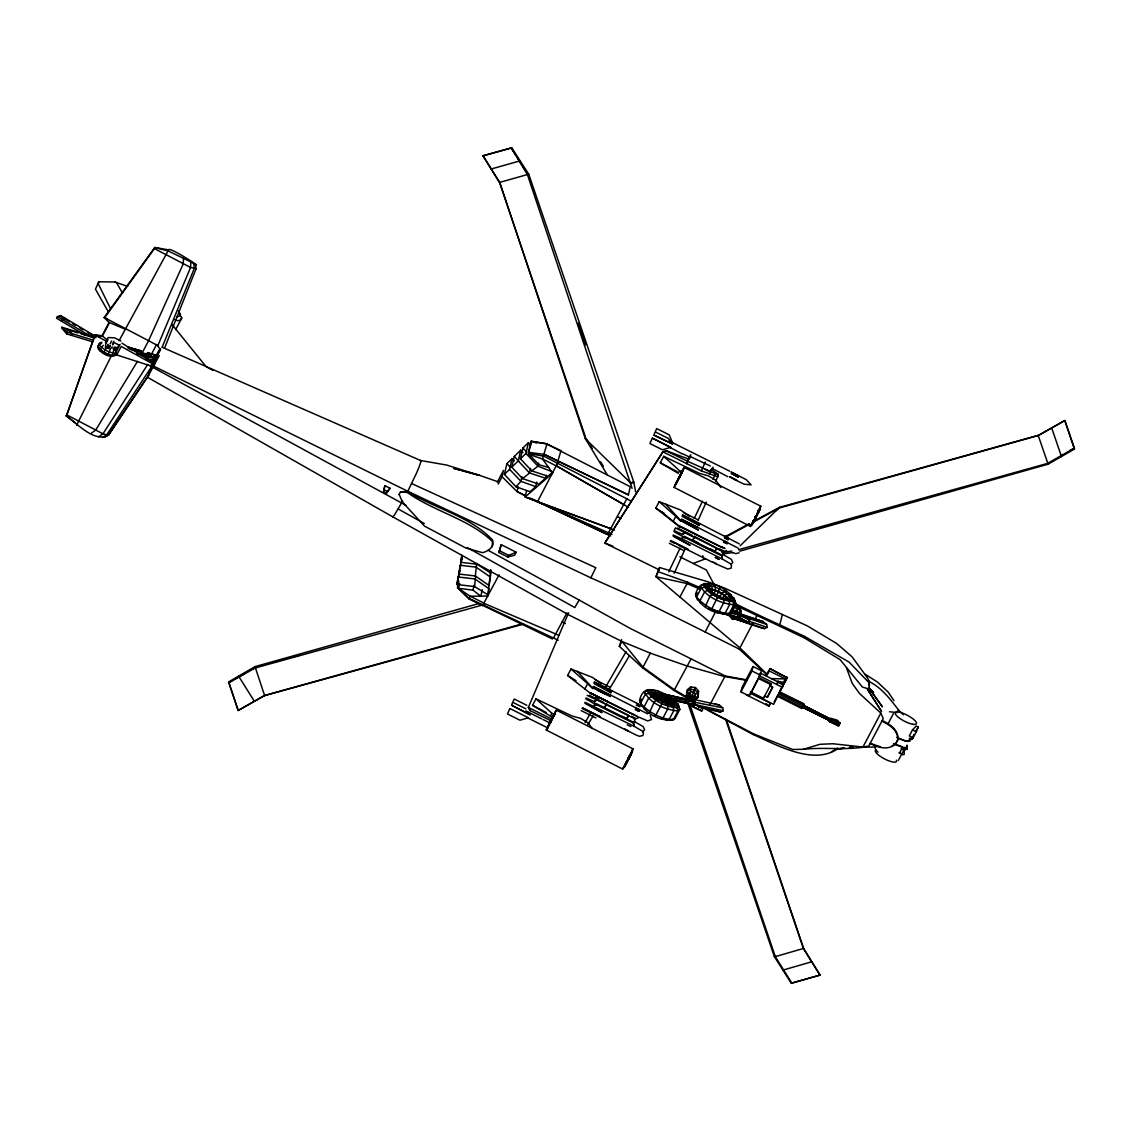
<?xml version="1.0" encoding="UTF-8"?>
<svg xmlns="http://www.w3.org/2000/svg" width="1131" height="1131" viewBox="0 0 1131 1131"><rect width="100%" height="100%" fill="white"/><g stroke="black" fill="none" stroke-linecap="round" stroke-linejoin="round"><path stroke-width="1.5" d="M612.012 534.383L532.644 499.322M127.704 347.811L129.047 347.358L141.403 350.978L141.318 355.063L136.681 353.706M146.493 356.166L145.546 356.562L146.055 358.371L147.383 358.64L148.811 353.141L154.989 354.95L156.587 356.534L155.527 359.107L152.247 360.181L154.862 359.799L155.187 358.838M183.462 258.306L190.771 261.954L190.574 267.467L157.873 345.591L104.193 317.472L154.721 247.477L168.349 251.054L183.462 258.306L183.264 263.82L148.444 341.011L141.601 354.003M474.568 586.565L456.896 584.515L458.168 577.008L474.907 578.945L488.818 588.615L488.069 594.92L474.568 586.565L475.614 575.877M649.335 712.94L654.071 702.365L656.037 700.202L658.072 699.764L666.597 704.019L673.058 705.136L677.116 707.766L677.95 710.947L673.313 719.768C660.518 721.62 643.539 713.52 639.637 700.598C642.465 683.534 659.119 690.207 668.633 696.3M657.973 701.517L658.072 699.764L652.474 694.872L651.937 693.119L647.413 690.857L644.288 691.776C650.155 703.468 665.311 709.844 677.95 710.947L679.788 709.49L677.978 704.019L674.953 700.739L671.517 700.146L674.217 704.231L678.741 706.493L679.788 709.49L675.15 718.312L673.313 719.768C660.886 719.231 648.869 712.374 640.514 703.397L645.151 694.575L648.176 693.317L652.474 694.872L653.435 697.544L655.301 692.766L660.561 693.685L662.469 696.569M705.263 606.739L710.014 596.164L713.859 593.591L722.652 597.988L729.311 599.147L733.058 601.565L733.892 604.746L729.255 613.567C716.46 615.42 699.481 607.319 695.579 594.397C700.796 572.215 731.828 588.813 735.73 603.29L731.093 612.111L729.255 613.567C716.828 613.03 704.811 606.174 696.442 597.196L701.093 588.374L704.118 587.116L708.091 588.544L713.859 593.591M725.961 592.701L726.045 590.947L724.179 591.357C720.857 597.126 715.725 588.106 710.805 589.788L708.713 585.801L704.981 583.384L700.23 585.575C706.097 597.267 721.253 603.643 733.892 604.746L735.73 603.29L733.92 597.818L729.947 596.405L724.179 591.357L715.386 586.961L711.484 585.886L707.525 586.735L703.355 584.656C708.529 594.977 721.903 600.603 733.058 601.565L734.683 600.292L730.499 598.214L726.102 599.684L725.155 599.077L727.035 598.949C724.038 592.983 716.319 589.732 709.872 589.18L708.939 589.915L710.367 591.697L707.525 586.735L709.377 591.343M779.386 692.172L803.59 704.189L802.869 705.871L801.625 708.444L777.478 696.314L779.683 691.861L803.887 703.864L801.625 708.444L802.543 706.847L829.9 720.447L829.419 721.578L838.495 726.102C840.206 724.632 840.729 718.793 830.493 719.019L803.18 705.32L803.59 704.189L803.194 705.504L830.507 719.203L831.087 718.199L830.493 719.019M689.627 701.121L687.86 699.184L688.016 696.71L689.019 693.303L691.013 691.748L693.671 692.016L695.438 693.953L694.278 699.849L691.536 700.075M690.348 699.948L689.571 699.085L690.532 697.304L692.497 698.294L691.31 700.838L690.122 698.675L690.744 686.998L695.466 687.549L698.548 691.197L698.336 694.236M694.278 699.849L695.438 693.953L697.997 693.246L698.548 691.197M736.012 616.975L733.892 617.837L733.185 615.943M738.076 615.165L738.274 612.578L736.507 610.584L733.835 610.372L731.814 612.041M740.635 614.854L741.102 610.401L738.006 606.782L736.267 612.578L738.02 614.571L738.274 612.578L740.847 611.786L737.723 608.252L732.973 607.856L733.595 612.366L736.267 612.578M156.234 356.845L156.092 358.584L160.249 349.21L156.587 344.488L151.003 355.106M491.052 572.159L489.087 585.533L475.303 575.948L476.688 564.044M151.582 365.666L151.455 367.405L156.587 356.534M383.494 492.013L384.879 485.609L389.983 488.267L386.279 493.413L383.494 492.013L384.879 485.609M733.298 604.322L804.155 637.785L840.107 659.656L862.458 687.111L868.919 688.935L869.456 684.934L868.99 680.622L866.827 676.988L852.138 656.899L836.7 643.511L807.195 625.825L724.321 587.993L707.441 581.645L659.557 567.536L655.994 576.739L739.858 647.837L767.525 674.783M490.713 570.095L487.913 596.009L470.213 596.249L457.73 587.88L458.734 580.938M752.723 522.126L754.108 519.765L753.797 520.529M490.713 569.925L490.387 572.908L477.225 564.228L460.642 562.305L461.816 555.264M731.432 613.412C729.764 607.884 754.137 619.873 748.425 622.418L738.331 617.455L738.218 613.85M733.1 617.088L733.199 616.296L731.375 616.621L733.142 618.615L735.814 618.841L735.164 617.272L733.977 617.173L733.142 618.615L733.383 616.621L732.167 618.968L729.043 615.434M733.977 617.173L734.585 616.494L735.164 617.272M738.345 617.243L739.646 614.303M748.425 622.418L749.669 619.83M625.655 764.132L622.672 769.08L546.273 730.032L556.311 710.112L633.007 748.863L624.821 765.984M556.608 709.801L546.273 730.032M622.672 769.08L623.139 767.652M752.652 523.356L751.846 525.137L753.925 520.811L750.503 526.452L674.104 487.39L684.142 467.485L760.838 506.236L752.822 523.045M684.439 467.174L674.104 487.39M750.503 526.452L750.97 525.024M752.426 523.738L753.09 522.239M475.303 575.948L458.663 574.025L461.9 557.597M459.879 570.745L456.896 584.515M461.377 561.81L462.112 557.442M105.437 346.157L105.847 343.668M732.478 617.286L732.167 618.968L736.917 619.364M498.799 552.479L501.273 544.647L516.217 552.253L514.662 555.194L507.847 557.003L498.799 552.479L501.273 544.647M551.094 721.239L547.658 727.049L548.351 725.565M127.591 286.355L114.895 282.001L98.736 281.775L98.27 283.839L110.386 308.353M101.903 342.142L99.542 343.315L98.34 345.605L98.524 349.21C102.341 353.438 109 358.089 114.825 355.403L116.352 351.713L116.026 349.196L114.358 347.231M99.542 343.315L98.015 347.019C102.044 351.84 108.449 355.586 114.825 355.403L116.352 351.713M106.908 347.825L108.124 345.323L106.978 347.5M108.717 348.73L109.933 346.227L109.071 345.605M107.798 340.36L102.016 335.78L95.075 334.79L66.39 416.052C76.837 423.234 94.679 443.281 108.505 434.983L147.101 377.344M108.505 434.983L104.787 437.216M154.721 247.477L168.618 249.866L119.094 340.7M120.126 344.361L114.273 355.473L116.733 354.922L153.378 366.783L153.66 365.596M153.378 366.783L154.693 363.631L121.95 343.16M168.618 249.866C168.519 245.667 211.681 273.942 190.771 261.954M154.198 248.467L190.574 267.467L196.115 268.655L164.787 347.599M399.073 494.685L400.53 491.745L407.655 491.575C435.011 508.78 470.185 516.16 492.621 540.095C494.756 546.853 488.21 551.264 482.555 552.677L465.788 547.984L424.535 526.155L402.438 502.037L399.158 494.36M400.53 491.745L407.429 492.565C434.021 511.565 468.503 518.733 492.324 541.396L492.494 545.707M460.642 562.305L462.056 556.155M458.663 574.025L460.784 564.807M458.168 577.008L459.582 570.858M458.437 584.812L457.73 587.88L468.997 598.384L558.219 640.231M459.667 583.469L458.564 588.318L472.984 590.142L480.802 596.178L482.287 589.703M472.984 590.142L474.087 585.293M498.191 484.054L502.065 476.702L503.507 470.397L497.315 482.159M536.872 482.046L535.811 486.669L530.071 491.674L515.976 486.768L504.426 474.384L506.9 463.625L512.074 458.578L514.336 460.981M491.646 547.333L491.844 546.457M504.426 474.384L509.6 469.337L512.074 458.578M546.301 475.19L545.594 478.272L538.808 484.096L522.579 478.653L511.806 467.202L514.28 456.443L520.712 450.18L522.974 452.584M457.32 587.088L468.658 598.596L482.569 605.552L484.04 603.36L555.816 634.024M511.806 467.202L518.238 460.939L520.712 450.18M528.431 442.659L525.957 453.418L537.974 466.184L552.833 471.995L547.998 476.25L531.824 470.906L520.43 458.804L522.904 448.046L528.431 442.659L530.835 445.218M518.154 486.881L517.065 491.617L525.42 495.788M521.957 476.716L520.896 481.325L515.976 486.768M528.347 452.259L531.358 441.175L546.697 443.946L630.278 486.74L628.398 494.883L544.562 454.492L528.347 452.259L529.082 454.436L539.02 464.756L548.62 467.428L552.635 473.154L525.137 496.976L614.486 530.1M530.609 468.361L529.548 472.97L522.579 478.653M526.579 490.713L525.137 496.976L537.31 501.641L610.698 535.896M538.681 463.116L537.974 466.184L531.824 470.906M548.62 467.428L542.498 459.016L547.036 443.734L530.821 441.5M628.483 507.296L556.509 465.802L560.962 450.675L546.697 443.946M530.156 710.621L528.431 707.158L530.156 710.621L551.094 720.829C557.06 709.773 549.002 723.755 552.479 717.068M552.494 638.987L468.658 598.596M550.472 721.394L551.518 719.132M659.486 569.967L604.76 543.05L663.035 451.622L666.866 450.944L688.312 458.974M593.662 706.097L596.433 703.736L633.332 722.158L634.208 725.48M594.666 701.743L597.437 699.396L594.835 700.98M663.035 451.622L604.717 543.262M604.336 708.176L606.4 704.245L628.68 715.372L626.616 719.288L604.336 708.176L606.584 703.482M687.577 698.421L674.019 690.461L642.606 667.87L619.336 646.338L621.612 639.595M711.102 469.506L717.846 473.96L717.775 476.773L701.291 470.835L662.978 451.835L666.866 450.944M677.808 479.53L679.363 476.504L676.833 481.65M679.165 478.116C681.908 471.627 678.119 478.752 680.113 476.038M699.919 589.166L687.111 583.568L655.994 576.739L659.557 567.536M626.616 719.288L628.172 715.909M686.63 463.767L690.094 455.864M690.73 454.648L690.292 456.556L710.367 466.014M584.996 702.28L634.039 726.243L633.332 722.158M597.253 700.146L635.226 718.991L635.396 718.227L631.423 716.248M628.412 758.519L629.698 756.696M721.465 554.84L722.172 558.94L681.795 538.78L684.566 536.433L721.465 554.84L722.341 558.177M705.348 461.957L701.291 470.835M694.632 536.504L716.814 548.054L714.75 551.985L692.469 540.858L694.703 536.179M709.42 474.299L713.067 467.202M655.542 715.004L655.231 716.305L661.946 703.567L663.416 698.025L654.807 694.929L659.359 698.901L666.286 702.365L669.354 703.213L672.464 702.535L670.273 699.212L665.127 698.322M663.869 695.197L664.194 693.784L663.317 695.098M717.775 476.773L717.846 473.96M714.75 551.985L716.291 548.606M686.46 533.266L723.345 551.688L723.529 550.924L719.556 548.945M711.498 608.69L711.173 610.104L718.185 596.065M716.927 596.942L717.323 595.203L714.622 594.454L715.018 595.698M720.136 587.583L716.489 595.853M739.674 551.179L1048.098 464.191L1074.45 449.049L1074.323 448.145L1064.893 420.478L1038.244 435.534L779.061 508.073L752.864 522.366L753.656 520.797M755.451 518.055L756.922 515.142L754.914 518.337M740.975 691.875L742.007 687.422L753.02 666.498L761.375 670.669L760.343 675.136L749.33 696.046L740.975 691.875L752.002 670.966L753.02 666.498M777.647 681.753L760.244 673.072L758.731 677.526L770.918 683.605L770.692 684.594L763.453 698.308L751.281 692.229L751.507 691.253L750.645 692.893L773.618 704.359L783.133 684.863L781.677 682.799L777.845 680.89L776.997 684.58M751.281 692.229L758.731 677.526M787.19 677.794L769.914 668.562L787.19 677.794L780.164 691.14M763.453 698.308L763.679 697.332M764.598 695.918L767.383 697.304L772.671 686.955L769.886 685.57L770.918 683.605M769.886 685.57L772.544 687.507L767.383 697.304M769.448 704.344L769.023 706.196L746.389 694.901L749.401 695.311M868.919 688.935L869.131 688.058L882.449 706.889L869.258 688.92M895.596 744.057L897.887 739.462C898.806 729.806 889.673 724.01 882.039 720.489L881.897 721.14C889.291 724.787 898.424 730.414 897.788 739.9L895.596 744.057C888.302 750.616 877.812 747.648 870.177 743.392L880.102 746.658M904.192 751.14L904.206 754.419L902.566 754.815L901.775 754.08L903.839 750.15L906.963 749.189L906.949 745.909M553.822 715.951C551.405 720.108 557.371 708.105 554.939 712.813M630.858 752.737L630.462 753.91M758.293 511.283L758.972 509.629M779.768 624.878L782.369 614.501M661.607 695.014L661.578 697.191L663.671 698.322L692.214 704.429L693.487 702.054L692.285 700.457L663.741 694.066L661.409 695.692L662.752 697.997M714.891 703.92L719.302 705.037L722.709 707.822L723.289 710.735L694.816 704.571L694.886 699.877L693.43 699.382L692.285 700.457M141.318 355.063L141.403 350.978L127.718 347.09M686.828 694.42L686.291 696.47L688.397 698.774M698.223 695.763L697.714 697.643L694.165 700.4M695.466 687.549L690.023 701.079M103.331 353.395L106.427 347.514M692.271 699.043L694.448 697.375L692.681 695.438L690.009 695.155L688.016 696.71L689.641 697.997L689.175 700.457L692.271 699.043L690.122 698.675L689.246 699.354L692.2 700.146L692.426 699.382M692.907 703.524L691.606 706.097L701.743 711.003L693.388 706.833L694.575 704.613L703.044 708.374L692.257 702.987M752.157 523.102L751.337 524.911L753.161 520.91M753.599 521.66L754.589 519.61M110.216 349.408L108.237 354.257L107.106 355.29L106.583 354.088M554.614 714.241L553.653 715.824L554.628 714.241M629.755 755.013L629.486 756.3L631.847 752.115M758.406 511.353L758.83 510.76L757.19 513.163M628.256 758.42L628.794 757.219M628.143 759.452L627.535 760.781L631.522 753.543L629.939 756.187M755.367 518.154L755.904 516.641M830.507 719.203L803.307 705.179L802.869 705.871L819.565 714.226M839.796 723.458L840.163 722.737L839.669 723.6L832.374 719.189M550.472 722.61L551.108 721.253M755.437 516.429L755.013 517.15L755.338 516.245M757.501 513.7L757.77 512.923M550.302 722.002L552.805 717.379M107.968 344.305L106.682 347.853L105.225 347.401M548.606 725.635L547.998 726.908M630.349 754.773L629.868 755.805L632.088 752.115L629.402 756.95M829.659 720.701L802.289 707.115L829.659 720.701L829.419 721.578L830.903 718.75L839.98 723.289L838.891 725.48L829.815 720.956L830.225 719.825M624.793 765.235L625.584 763.92M625.966 763.566L625.768 764.287L627.719 760.626M544.562 454.492L558.488 461.448L537.31 502.065M676.748 481.495L676.027 483.107L678.232 479.346L675.815 483.686M678.148 479.374L679.406 477.155L676.168 483.757L680.706 475.105L679.236 477.126M625.613 763.835L625.457 764.471M629.006 757.176L628.299 758.604L629.331 756.851M629.034 758.632C631.197 754.066 626.574 763.524 629.189 757.982M752.907 522.381L753.26 521.603M757.077 514.223C755.041 518.408 756.3 515.75 756.003 515.821M630.603 753.387L630.617 753.034M162.171 347.146L194.15 268.768L193.981 264.018M625.881 764.005L624.878 765.63M801.61 708.218L802.883 705.433M909.861 738.076L911.954 739.108L913.947 734.358M916.322 731.799L918.315 727.035L916.223 726.003L912.491 729.891L909.31 735.928L913.141 737.836L916.322 731.799L912.491 729.891M629.515 756.187L630.08 754.985M568.582 612.776L528.375 707.37L552.027 719.302L550.656 721.479L550.896 720.645M554.572 714.156L555.194 712.813L553.837 715.541M682.898 470.51C678.586 479.247 686.248 462.706 682.403 471.528M631.55 751.974L630.971 753.204M755.211 518.012L753.868 520.599L754.462 519.779M867.392 680.721C880.879 686.687 889.659 698.491 898.396 709.759L897.166 712.587L889.475 711.752M629.416 755.409L629.359 755.791M757.869 512.81L757.289 513.898M675.659 484.011C677.794 480.873 673.171 489.129 676.324 482.979M551.023 721.324C547.051 727.502 553.54 717.096 552.451 718.425M757.685 513.432L754.9 519.327L757.53 514.068M628.341 758.18L628.992 757.148M674.217 573.318L685.216 548.662M698.166 520.218L706.267 502.051M715.598 481.594L717.874 476.335M509.827 708.713L507.451 713.958L519.977 720.207L528.375 717.775L509.925 708.557M511.778 704.401L514.252 699.015L526.777 705.277M652.276 438.291L649.901 443.522L662.427 449.77L670.824 447.339L652.375 438.135L670.725 447.494M672.549 444.031L653.958 435.124L672.549 444.031L668.393 438.46L655.867 432.198M585.9 698.958L597.225 705.376M584.897 703.312L602.017 712.615L590.707 706.211M593.987 683.605L611.108 692.907L608.492 690.843M592.983 687.945L610.387 696.639M674.034 531.655L685.358 538.059M673.03 536.009L690.15 545.312L674.472 536.73M682.12 516.302L699.241 525.604L696.625 523.54M700.499 587.851L687.705 582.267L679.957 596.97M627.196 724.886L630.914 726.554M636.286 705.179L640.005 706.847M723.416 542.23L727.134 543.898M766.733 674.599L739.264 649.137L752.779 623.435M733.878 603.007L757.417 614.501L755.197 618.855M804.155 637.785L804.735 636.47L757.417 614.501M754.928 519.2L757.021 515.354M627.154 760.216L627.578 759.622M759.297 509.558L758.802 510.576M680.466 474.723C680.113 475.741 683.294 469.209 680.509 474.921M628.242 758.986L628.68 757.728M753.925 520.331L754.221 519.695L753.868 520.401M549.553 723.218L550.062 722.172M407.655 491.575L416.208 473.748A29.943 2.177 -63.5 0 0 420.52 460.487L446.632 465.039L479.233 475.345L462.268 470.736M548.648 725.635C548.083 727.205 551.659 719.853 548.281 726.003M624.892 764.994L626.616 761.743M159.301 355.615L147.454 377.259L392.726 516.839L569.36 615.193L621.909 641.433L650.353 653.167L686.927 665.947L724.702 676.592L746.7 680.339M628.525 758.378L627.21 761.304M627.083 760.979L627.974 759.424M668.76 571.834L680 548.281M694.222 518.465L702.464 501.189M712.954 479.219L715.555 473.79L717.761 474.285M758.378 511.749L759.919 509.487L757.134 514.845M623.789 766.846L624.171 766.097M624.764 765.22L623.817 767.058M626.772 761.87L626.32 762.902L627.012 761.7M739.264 649.137L705.207 632.017L715.739 611.334M532.051 441.5L531.358 441.175L528.53 453.446L543.87 456.231L626.814 498.799L607.503 534.511L529.859 497.993M154.07 366.345L407.81 491.278L590.849 577.828L595.797 567.691L411.627 483.545M758.265 511.014L758.745 509.925L758.279 510.717M625.259 763.906L624.878 764.669M755.536 517.065L754.844 518.125M802.543 706.847L802.162 707.61L778.001 695.494M630.024 754.773L629.642 755.55M626.786 761.545L625.952 763.298L627.691 760.131M631.593 751.663L632.144 750.447L631.734 751.111M759.424 509.035L759.975 507.819L759.382 508.837M754.773 519.539L753.628 521.645M830.352 719.358L829.405 721.408L838.849 725.381M681.512 473.295C679.66 477.268 683.902 468.969 681.724 472.899M111.375 355.855L76.611 425.228M552.126 718.383C555.816 710.169 549.101 723.996 552.281 718.68M628.723 757.049L628.228 758.081M754.914 519.567C753.034 523.653 757.106 515.185 755.211 519.299M803.194 705.504L803.646 704.627L779.429 692.596M547.772 727.049L547.107 728.491L549.185 724.858M624.665 766.366C622.587 770.706 626.998 762.209 624.878 765.97M752.737 523.596L753.232 522.381M630.745 754.292L632.653 750.701L631.904 752.313M625.924 764.174C623.86 768.373 627.832 760.979 626.32 763.425M627.832 760.725L628.553 759.155L626.164 763.679M550.712 720.574L549.977 722.158L551.377 720.193M552.55 717.224L553.158 716.347M553.37 716.361L554.515 713.505L553.639 715.061M682.771 470.171L682.05 471.768M629.458 756.526L630.193 754.942L629.373 756.37M756.088 515.99L756.512 515.312M758.18 512.781L757.77 513.559M154.834 359.573L147.454 377.259M755.805 516.217L754.872 517.489M758.42 512.612L759.353 510.915L758.463 512.414M630.547 754.688L631.126 753.288L630.49 754.207M550.585 721.111L551.49 719.16M550.811 721.309L551.235 720.178L548.705 724.999M553.031 716.884L553.851 715.075M650.353 653.167L642.606 667.87M628.454 758.222L628.864 757.374M753.232 520.698L752.652 521.787M554.996 713.011L554.218 714.396M759.679 509.487C762.054 505.218 757.402 513.87 759.735 509.685M549.638 723.628L548.563 725.169M626.051 762.365L626.433 761.63M710.042 704.599L725.141 675.928L747.167 679.985M551.928 718.779L551.391 719.754M679.208 477.551L676.112 482.965M628.341 759.057L629.076 757.77L628.893 758.505M755.607 516.613L754.957 517.8M95.513 336.303L60.664 315.591L57.412 316.595L56.55 318.221L85.348 335.341M60.664 315.591L60.325 316.242L63.788 318.306M61.357 321.091L62.219 319.451L65.287 318.334L64.934 318.984L69.472 321.685M96.036 337.688L61.965 327.255L61.625 327.905L66.658 333.885L92.657 341.845M66.658 333.885L67.507 332.245L61.965 327.255M98.736 281.775L95.456 289.183L108.42 312.057M71.267 335.299L72.115 333.659L66.899 328.768L66.545 329.418L77.883 332.882M102.016 335.78L109.071 322.392L125.173 329.163M66.39 416.052L95.075 334.79L99.684 336.812M155.046 247.76L104.462 317.967M105.452 342.778L108.208 337.547L114.641 337.858L120.904 340.982M105.664 343.527L107.728 339.611M107.77 348.433L108.915 346.256L109.863 346.553M110.089 343.852L111.587 341.011M105.112 354.385L105.805 353.07M112.393 344.008L113.863 341.237M112.775 344.955L114.047 342.552L118.911 344.997L117.016 348.588L114.584 347.373M116.733 354.922L121.201 346.425L154.41 364.832M128.694 348.009L129.047 347.358L129.556 349.168M150.381 366.529L153.972 359.729M155.47 356.887L159.047 350.087L160.15 350.61M152.388 364.14L160.249 349.21M175.63 329.616L181.78 317.952L179.575 314.065M386.279 493.413L389.983 488.267M402.664 501.061L394.535 514.874A29.943 2.177 -63.5 0 1 392.726 516.839M507.847 557.003L508.71 555.363L516.217 552.253M482.569 605.552L499.082 574.831M553.313 638.336L566.956 612.875M553.257 717.789L532.531 705.32L535.953 698.845L571.791 715.909L580.811 718.454L588.134 722.879L592.149 728.59M663.699 456.316L679.59 470.736L678.247 473.295L660.278 462.805L663.699 456.316L699.538 473.394L708.557 475.925L715.881 480.364L720.899 487.503M591.57 694.18L567.621 675.504L571.028 669.015L592.474 677.412L601.31 683.704M679.731 526.82L655.782 508.13L659.189 501.655L680.636 510.053L689.472 516.33M550.5 715.81L551.843 713.251L535.953 698.845M548.987 723.727L550.896 720.122M666.823 451.156L687.761 461.363L690.433 455.934M584.911 688.878L587.639 683.704L571.028 669.015M673.072 521.518L675.801 516.344L659.189 501.655M710.819 470.75L712.092 468.347M619.336 646.338L621.909 641.433L643.044 667.219L674.458 689.797L688.016 697.756M692.469 540.858L694.533 536.942M644.585 693.275L646.126 690.334L652.799 689.684L655.768 692.285L664.067 695.197M655.768 692.285L651.937 693.119L652.997 696.116L654.368 693.501L672.464 702.535L671.093 705.15L674.217 704.231L673.058 705.136M652.997 696.116L655.301 692.766L671.531 703.27M709.434 592.404L710.805 589.788L709.971 590.439M710.664 593.761L712.728 589.845L711.484 585.886L708.741 583.483L706.338 584.246M655.188 699.439L656.56 696.823L672.026 701.107M713.378 594.51L715.456 590.594L715.386 586.961L714.057 584.967M721.988 599.416L724.052 595.486L727.728 593.987L730.88 594.538L731.432 596.786M667.983 705.829L669.354 703.213L657.479 692.822M766.662 675.037L769.914 668.562M768.133 673.086L769.278 670.909L785.282 678.911L783.557 682.177L778.354 682.064M774.184 701.856L777.449 695.678M779.881 691.041L783.133 684.863L777.577 682.078M779.57 691.96L781.182 688.906M781.973 687.379L787.317 677.243M702.634 707.257L753.543 733.849L792.774 749.5L803.349 749.288L819.961 744.311L832.939 743.746L862.925 747.068L880.837 713.081L859.447 693.43L852.138 683.223L846.384 667.559M887.877 724.109L893.391 713.647M899.414 753.246L902.17 748.015L904.927 747.916L906.963 749.189M898.353 760.442L901.577 754.306M915.53 731.333L918.315 727.035M626.023 763.029L626.659 761.941L626.023 763.227M625.683 763.99L625.189 764.909M692.653 706.621L694.194 704.203M701.743 711.003L703.044 708.374M758.321 511.565L759.226 509.431L758.463 510.816M758.364 513.007L757.417 514.223M155.951 357.382L160.659 349.168M680.82 474.398L681.244 473.705L679.18 478.102M830.196 719.542L830.861 718.439M468.997 598.384L470.213 596.249L484.139 603.205M725.141 675.928L630.504 628.567L579.143 600.052L574.802 607.559L467.315 547.56M585.08 722.568L590.311 713.505M606.018 686.361L626.079 651.682M254.334 701.277L239.136 676.988L238.811 675.999L239.39 676.564L243.801 674.076M629.444 757.077L630.193 755.805M691.098 658.808L674.019 690.461M137.501 361.326L95.654 430.148L91.371 433.131M587.71 724.83L593.153 715.866M609.482 688.949L629.543 655.542M181.78 317.952L180.536 320.002L177.652 320.737L174.669 319.536M491.292 168.971L519.482 161.026M635.622 491.914L633.827 482.216L528.743 174.174L511.763 147.822L482.979 155.739L499.591 182.204L585.335 438.701L607.333 474.864M521.886 623.959L264.795 695.381L238.104 710.522L228.547 681.951L255.012 666.626L478.667 603.601M1064.893 420.478L1038.244 435.534L1048.098 464.191L1047.9 462.833M1051.66 427.857L1061.458 456.514M726.342 719.585L803.632 948.428L775.301 956.614L774.367 956.642L687.987 703.623M803.632 948.428L820.131 975.078L791.233 983.178L774.367 956.642L775.64 956.063M689.698 703.977L775.301 956.614L791.841 983.164L820.131 975.078M527.809 174.202L528.743 174.174L499.421 182.487L482.979 155.739M231.897 680.791L228.674 682.855L255.196 667.983L484.011 604.618M238.104 710.522L264.795 695.381M108.972 347.599L110.315 345.478M759.919 507.522L760.838 506.236M632.088 750.15L633.007 748.863M147.793 364.394L102.963 433.795L98.68 436.778M811.874 961.746L782.921 970.115M152.077 365.935L106.54 435.096L102.582 437.541M148.769 375.181L108.435 435.308L102.963 433.795L66.588 414.794M654.326 433.823L656.701 428.592L669.227 434.841L672.676 443.182M530.227 713.619L525.717 711.159M682.219 515.269L699.622 523.95M681.215 519.61L697.375 527.272M673.129 534.977L682.035 539.006M587.159 695.395L597.507 700.343M593.082 686.927L610.486 695.607M695.918 534.27L678.515 525.59L720.603 546.584M585.999 697.94L594.906 701.969M738.458 476.024L731.488 472.546L737.059 475.331M607.785 701.588L590.382 692.893L632.483 713.887M723.812 540.618L727.473 542.442M713.011 561.951L716.616 563.86M636.682 703.581L640.344 705.405M635.636 708.006L639.34 709.745M632.922 713.986L636.583 715.81M707.144 709.915L753.105 734.5L753.543 733.849M765.107 675.504L769.278 670.909M802.105 707.016L828.359 719.443M911.954 739.108L913.141 737.836M742.205 618.897L740.282 618.247L738.699 619.944L737.073 619.788L736.196 617.088L737.073 619.788L760.131 627.535L764.443 628.61L767.214 627.352L766.634 624.439L763.227 621.64L740.169 613.822L737.511 614.557L740.169 613.822L740.89 615.716L766.634 624.439M110.513 348.701L112.252 346.864M146.139 354.286L147.497 352.872L148.811 353.141L148.741 357.226L147.383 358.64M520.43 458.804L525.957 453.418M740.141 545.792L779.513 507.338L1038.428 435.251M662.794 694.985L663.741 694.066L693.147 700.768L694.886 699.877M691.946 700.824L693.43 699.382L719.302 705.037M775.781 510.929L779.513 507.338L753.486 521.377M103.289 345.294L99.995 349.352L100.192 351.175L102.299 351.543M690.744 686.998L687.167 689.839L686.291 696.47L688.85 695.763L689.019 693.303L686.574 692.087L690.122 689.316L694.858 689.797L697.997 693.246L697.714 697.643L695.282 696.427M697.417 592.955L695.579 594.397L697.403 599.868M717.323 595.203L719.768 597.027L718.948 597.663M641.489 699.156L639.637 700.598L641.461 706.069M891.765 746.092L895.695 743.618M682.968 533.676L685.57 532.079L682.785 534.44M681.965 538.017L684.566 536.433M593.832 705.334L596.433 703.736M101.634 343.329L99.231 344.729C103.246 349.55 109.65 353.296 116.041 353.112L116.026 349.196L113.284 348.079M717.252 612.733L718.948 611.772L723.6 602.95L723.967 599.981L722.652 597.988L720.843 598.78M661.31 718.934L663.006 717.973L667.658 709.151L668.025 706.182L666.597 704.019M234.895 679.095L237.892 677.412M252.609 669.085L255.549 667.431M739.165 552.833L735.758 553.639L732.817 552.592M730.895 564.51L732.747 562.517L731.333 559.336L722.751 554.36M642.761 731.814L644.613 729.82L643.214 726.639L634.632 721.663M1069.926 450.59L1074.323 448.145L1047.56 463.385L738.515 549.708M726.682 536.66L749.782 524.049M725.918 536.25L748.892 523.865M110.527 356.336L112.294 355.502L113.623 350.454L115.744 350.37L113.114 348.8M511.763 147.822L482.866 155.922M791.233 983.178L792.068 982.797M693.162 563.507L705.56 558.785M698.421 707.129L720.518 711.993L723.289 710.735M831.469 751.861L837.449 748.185L837.251 749.061C812.609 765.659 775.541 744.283 753.105 734.5M141.912 352.773L140.965 353.183L156.163 357.65M670.655 703.722L673.666 702.478L677.978 704.019L678.741 706.493L677.116 707.766C665.961 706.804 652.587 701.178 647.413 690.857L649.038 689.585L653.096 692.214L653.93 695.381M723.345 551.688L726.639 550.444M635.226 718.991L638.52 717.747M722.582 614.204L724.985 613.44L729.636 604.618L729.297 601.466L726.554 599.062M672.026 719.231L675.15 718.312M274.225 662.215L279.315 660.801M294.597 656.531L299.687 655.103M523.13 624.213L264.626 695.65L255.012 666.626M839.4 724.391L778.764 694.038M176.733 316.878L179.334 316.213L180.451 314.376L178.458 310.884M741.724 615.349L740.579 615.632L732.619 611.32M739.646 617.908L740.579 615.632L744.099 617.045M715.866 596.334L718.369 595.797M659.359 698.901L663.416 698.025L666.286 702.365M862.925 747.068L868.792 746.008L883.269 718.524L880.837 713.081M726.102 599.684L730.499 598.214L729.947 596.405L726.597 597.521L721.578 593.648L719.514 597.578L714.622 594.454M721.946 552.38L731.828 551.094M723.105 553.865L732.987 552.564M852.788 747.082L849.324 747.52L852.831 747.068M862.585 747.28C842.694 750.079 823.283 747.11 803.349 749.288M687.86 699.184L689.571 699.085M740.89 615.716L729.41 612.535M860.281 747.195L875.436 747.025M771.384 678.628L785.282 678.911M632.073 482.145L633.827 482.216L631.211 483.517L585.335 438.701L585.787 437.966L588.572 442.433M709.222 608.28L708.473 608.209L737.596 618.318L738.699 619.944L764.443 628.61M710.593 609.284L709.095 607.969M155.527 359.107L140.668 354.328M460.133 565.288L475.981 567.126L489.992 576.782M733.284 606.216L736.437 606.598M715.301 594.468L719.231 596.433M654.637 697.205L651.202 696.611L648.586 698.294L643.935 707.115L644.486 709.349M690.504 704.443L692.016 704.726L691.606 706.097L690.504 704.443L684.934 701.658L691.069 705.207M106.639 354.682L109.707 355.29M131.097 349.62L147.468 354.314L147.497 352.872L154.989 354.95L155.513 356.76L153.562 360.45L146.055 358.371L147.412 357.198L141.474 355.459M722.709 707.822L661.409 695.692L661.578 697.191L663.671 698.322L664.675 694.392L662.299 694.335L661.409 695.692L662.257 697.417L662.978 694.575L661.409 695.692L664.632 697.389L694.816 704.571M666.117 698.718L689.67 703.765M688.652 700.711L686.955 700.343L685.711 696.965M703.228 708.034L714.58 710.565M716.206 710.932L720.518 711.993M763.227 621.64L738.557 613.666M453.644 468.347L478.625 475.02L497.697 481.679M453.8 468.432L458.889 469.817M720.518 598.271L723.232 599.034M81.121 333.885L94.071 337.844M67.507 332.245L93.52 340.205M896.742 737.398L906.002 741.173A13.558 3.888 27.8 0 0 910.215 738.953M897.35 738.006L906.002 741.173M893.518 743.534L902.156 746.785M894.112 744.156L902.764 747.322A13.558 3.888 27.8 0 0 906.977 745.103M545.594 478.272L529.548 472.97L518.238 460.939M720.122 612.479L737.596 618.318L738.543 617.3L738.486 614.656L730.555 611.913M728.11 613.78L740.282 618.247M748.878 621.159L767.214 627.352M555.731 634.194L559.067 635.325M533.549 442.009L536.532 443.027M529.082 454.436L542.498 459.016L556.424 465.958L623.973 504.624M731.149 612.38L734.33 613.469M691.875 705.504L693.331 706.013M687.761 461.363L715.555 473.79M535.811 486.669L520.896 481.325L509.6 469.337M658.581 571.834L687.705 582.267M716.248 594.736L719.768 597.027M537.494 501.91L611.235 528.813M604.76 543.05L612.875 546.16M114.895 282.001L116.493 282.623L122.473 293.085M101.267 350.327L98.524 349.21L98.34 345.605M107.261 318.815L104.193 317.472L109.354 322.886L102.285 336.289L95.343 335.285L107.176 341.689M162.115 347.259L420.52 460.487M590.849 577.828L644.613 601.777L705.207 632.017M714.113 563.068L727.671 568.992L731.078 568.186L731.559 565.528L730.343 563.69L721.762 558.7M635.594 715.711L647.625 720.942L651.541 719.556L650.297 715.64M558.502 461.391L628.412 494.827M526.41 496.24L517.065 491.617L502.065 476.702M668.958 440.864L729.693 471.175M731.078 471.867L746.304 479.7L751.111 484.874L744.071 484.139L733.227 478.964M669.693 441.5L672.775 443.027M669.566 447.183L682.205 453.913M683.067 453.927L690.574 457.673M712.997 468.87L727.798 476.674M705.263 469.407L710.522 472.037M683.492 512.569L698.11 519.864M682.587 514.732L739.349 543.898M681.583 519.072L738.345 548.238M678.36 525.816L722.214 547.715M677.455 527.979L692.073 535.274M694.618 537.451L675.405 527.937L674.133 530.623L683.039 534.666M716.135 548.196L722.285 551.264L723.161 554.586M692.639 540.095L698.59 543.064M710.466 549.002L714.919 551.221M684.382 537.197L721.281 555.604M670.259 541.184L674.967 543.53M678.091 545.085L712.558 562.291M617.611 516.711L620.735 518.281M669.354 543.332L683.972 550.627M679.872 556.791L706.423 570.038L714.226 584.868M717.125 596.065L719.91 597.465M749.641 620.071L741.286 615.9L740.07 618.247L748.453 622.177M752.002 670.966L760.343 675.136M759.594 675.9L782.567 687.365M902.17 748.015L905.323 749.584M384.526 490.062L387.311 491.448M758.505 678.501L770.692 684.594M499.662 550.839L508.71 555.363M750.037 693.006L770.564 703.256L769.023 706.196L766.111 703.652M562.178 621.937L565.316 623.506M595.358 679.887L609.977 687.181M594.454 682.035L638.308 703.92M593.45 686.376L647.596 713.817M597.338 690.122L606.046 694.462M590.226 693.133L634.081 715.018M589.322 695.282L603.94 702.577M622.333 716.305L626.786 718.524M600.405 706.196L603.304 707.653M596.263 704.5L633.148 722.921M582.14 708.487L636.597 735.249L639.538 736.309L642.945 735.503L643.44 732.846L642.21 730.994L633.629 726.003M581.235 710.636L595.853 717.945M513.417 702.634L525.943 708.883M526.509 711.286L541.65 718.849M543.036 719.542L550.543 723.289M527.117 717.605L548.125 728.095M660.278 462.805L677.101 471.585M532.531 705.32L546.287 712.516M901.153 748.722L903.839 750.15M899.088 752.638L901.775 754.08M213.066 370.431L206.125 366.684L172.053 324.54M153.378 367.66L406.269 505.529M488.069 550.26L579.143 600.052M398.225 508.992L424.323 523.554M804.735 636.47L849.098 662.116L868.622 682.247L869.258 685.796M626.814 498.799L631.367 501.372M655.782 508.13L664.18 513.347M576.018 680.721L567.621 675.504M679.59 470.736L682.488 472.447M551.843 713.251L554.741 714.976M72.497 323.48L75.523 325.276M80.047 327.976L83.072 329.771M87.61 332.457L92.134 335.158M57.412 316.595L92.205 337.264M595.57 697.375L598.412 699.142M865.385 674.387L877.472 682.064L888.259 692.2L893.971 700.655M153.675 354.682L156.403 356.534M108.053 345.648L108.915 346.256M66.079 415.77L75.523 422.994M661.352 511.735L679.773 526.777M670.386 705.065L673.355 707.667L673.694 710.819L669.043 719.641L666.64 720.405L664.816 718.807M868.933 687.973L873.599 692.525L869.357 688.284M675.801 516.344L680.777 521.235M587.639 683.704L592.616 688.609M898.396 709.759L903.372 714.778M522.904 448.046L526.325 451.665M514.28 456.443L519.072 461.533M506.9 463.625L510.364 467.343M676.635 704.217L678.925 706.705M665.452 503.959L680.127 519.977M577.291 671.319L591.965 687.337M115.715 347.104L117.016 348.588M1074.45 449.049L1064.78 420.661M658.115 691.168L659.557 693.331M881.374 711.13L867.336 689.104L881.53 711.342M515.778 155.159L511.155 147.836L527.47 174.754L632.102 488.366M517.63 158.086L521.334 163.953M523.186 166.879L525.957 171.276M820.017 975.261L803.462 948.697L725.353 718.609M590.424 445.416L592.262 448.413M600.603 461.844L603.374 466.311M711.13 593.238L710.31 590.962L707.144 590.41L704.528 592.093L699.877 600.914L700.428 603.148M702.648 555.689L703.694 558.756M578.238 323.155L585.604 344.913M499.591 182.204L585.222 436.283M229.452 684.128L238.217 710.339M725.593 597.168L725.989 598.426M634.152 718.567L635.042 721.903M195.578 264.682L196.045 268.98M896.431 760.173A11.239 3.223 27.8 0 1 892.925 762.011A12.243 3.52 27.8 0 1 877.868 754.49A11.239 3.223 27.8 0 1 875.846 749.895M909.296 738.585A12.554 3.605 27.8 0 1 905.394 740.635M878.052 752.172A12.554 3.605 27.8 0 1 875.804 747.04M680.805 473.875L682.346 470.878L679.575 476.024L681.131 472.998L680.777 473.818M753.076 523.017L754.617 520.034L753.076 523.017M627.012 762.124L627.323 761.276L626.942 762.167M630.872 754.221L630.547 755.126L630.872 754.221M676.734 482.258L677.087 481.453L676.691 482.23M511.65 705.249L529.958 714.764L511.65 705.249M681.116 520.642L698.237 529.944L681.116 520.642M731.361 473.394L738.19 477.169L731.361 473.394M635.353 709.377L638.93 711.357L635.353 709.377M715.386 557.427L718.977 559.407L715.386 557.427M724.476 537.72L728.067 539.699L724.476 537.72M670.626 540.646L688.03 549.327L670.626 540.646M729.651 476.702L736.606 480.18L729.651 476.702M594.298 682.262L611.701 690.956L594.298 682.262M582.507 707.949L599.911 716.63L582.507 707.949M724.815 536.264L728.463 538.087L724.815 536.264M721.111 546.598L724.759 548.422L721.111 546.598M624.892 729.255L628.539 731.078L624.892 729.255M844.15 748.185L835.653 749.231L844.249 748.142M912.788 724.292A11.239 3.223 27.8 0 0 913.876 719.599A12.243 3.52 27.8 0 0 898.806 712.078A11.239 3.223 27.8 0 0 897.731 716.771A12.243 3.52 27.8 0 0 912.788 724.292"/></g></svg>
